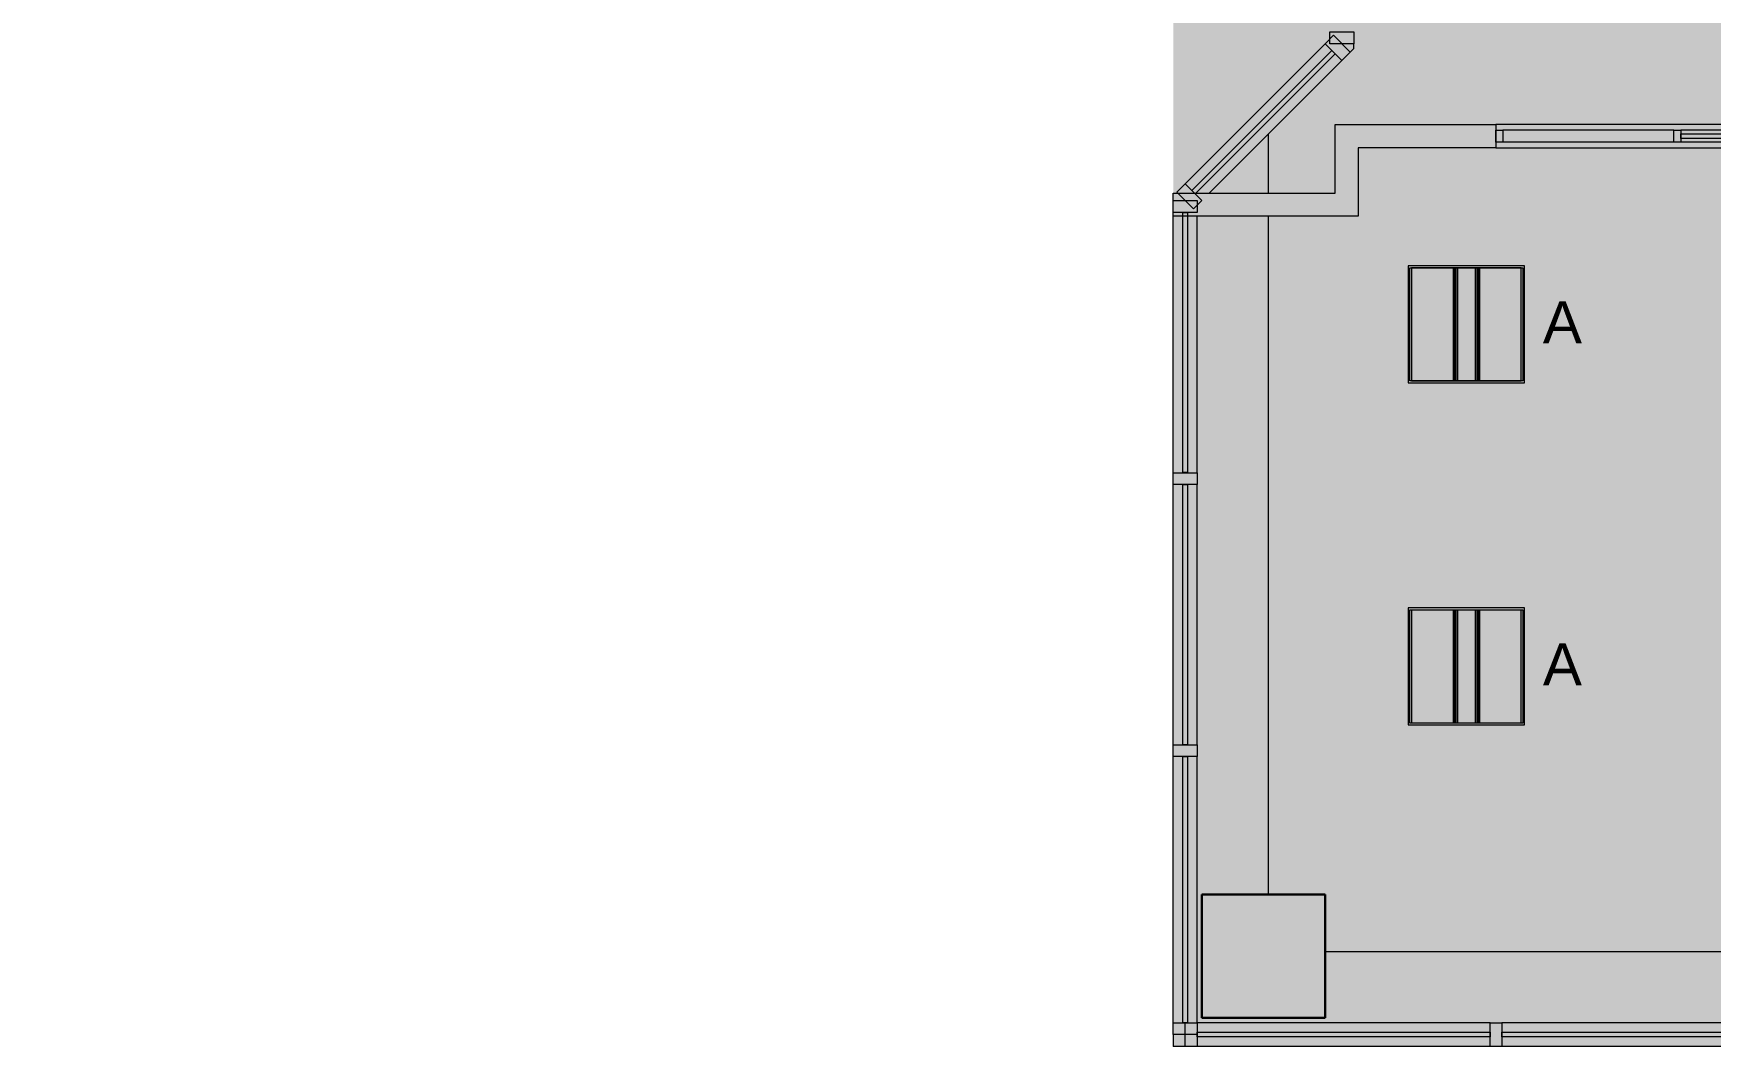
# Model space of a CAD drawing. Header units: inches. Extents: x -1196 to 1003, y -7097 to -4899.
# Drawn here: x -715.1 to -361.9, y -7097.3 to -6884.1 of the extents above; entities that cross this region are included whole.
import ezdxf

# ---------------------------------------------------------------- set-up
doc = ezdxf.new("R2010")
doc.units = ezdxf.units.IN
doc.header["$MEASUREMENT"] = 0
for name, color, linetype, lineweight in [('A-CLNG', 13, 'Continuous', 13), ('A-DETL-GENF', 92, 'Continuous', 9), ('A-GLAZ-CURT', 52, 'Continuous', 9), ('A-GLAZ-CWMG', 51, 'Continuous', 9), ('A-WALL', 113, 'Continuous', 9), ('E-LITE-EQPM', 33, 'Continuous', 9), ('E-LITE-EQPM-IDEN', 33, 'Continuous', 9), ('I-WALL', 2, 'Continuous', 9), ('S-COLS', 52, 'Continuous', 9)]:
    doc.layers.add(name, color=color, linetype=linetype, lineweight=lineweight)
doc.styles.add('Arial', font='arial.ttf', dxfattribs={"height": 8.851796})

# ---------------------------------------------------------------- blocks, each defined once
blk = doc.blocks.new('System Panel - Glazed-5276337-FIRST FLOOR RCP')
at = {"layer": 'A-GLAZ-CURT', "lineweight": 13}
for p, q in [((-28, -0.5), (-28, 0.5)), ((-28, 0.5), (28, 0.5)), ((28, 0.5), (28, -0.5)), ((28, -0.5), (-28, -0.5))]:
    blk.add_line(p, q, dxfattribs=at)
blk = doc.blocks.new('System Panel - Glazed-5269469-FIRST FLOOR RCP')
at = {"layer": 'A-GLAZ-CURT', "lineweight": 13}
for p, q in [((-20.83, -0.5), (-20.83, 0.5)), ((-20.83, 0.5), (20.83, 0.5)), ((20.83, 0.5), (20.83, -0.5)), ((20.83, -0.5), (-20.83, -0.5))]:
    blk.add_line(p, q, dxfattribs=at)
blk = doc.blocks.new('Rectangular Mullion - 2_5_ x 5_ rectangular-5269406-FIRST FLOOR RCP')
at = {"layer": 'A-GLAZ-CWMG', "lineweight": 20}
for p, q in [((-2.5, 2.5), (0, 2.5)), ((-2.5, -2.5), (-2.5, 2.5)), ((0, 2.5), (0, -2.5)), ((0, -2.5), (-2.5, -2.5))]:
    blk.add_line(p, q, dxfattribs=at)
blk = doc.blocks.new('Rectangular Mullion - 2_5_ x 5_ rectangular-5269405-FIRST FLOOR RCP')
at = {"layer": 'A-GLAZ-CWMG', "lineweight": 20}
for p, q in [((0, 2.5), (-2.5, 2.5)), ((-2.5, 2.5), (-2.5, -2.5)), ((0, -2.5), (0, 2.5)), ((-2.5, -2.5), (0, -2.5))]:
    blk.add_line(p, q, dxfattribs=at)
blk = doc.blocks.new('Rectangular Mullion - 2_5_ x 5_ rectangular-V11-FIRST FLOOR RCP')
at = {"layer": 'A-GLAZ-CWMG'}
for p, q in [((-472.56, -6915.71), (-443.1, -6886.24)), ((-467.47, -6917.69), (-439.56, -6889.78))]:
    blk.add_line(p, q, dxfattribs=at)
blk = doc.blocks.new('Rectangular Mullion - 2_5_ x 5_ rectangular-4899199-FIRST FLOOR RCP')
at = {"layer": 'A-GLAZ-CWMG'}
for p, q in [((-475.06, -6976.53), (-475.06, -6922.56)), ((-470.06, -6976.53), (-470.06, -6922.56))]:
    blk.add_line(p, q, dxfattribs=at)
blk = doc.blocks.new('Rectangular Mullion - 2_5_ x 5_ rectangular-4899188-FIRST FLOOR RCP')
at = {"layer": 'A-GLAZ-CWMG'}
for p, q in [((-408.35, -7092.28), (-470.06, -7092.28)), ((-408.35, -7097.28), (-470.06, -7097.28))]:
    blk.add_line(p, q, dxfattribs=at)
blk = doc.blocks.new('Concrete-Rectangular-Column - 26 x26-4883016-FIRST FLOOR RCP')
at = {"layer": 'S-COLS', "lineweight": 30}
for p, q in [((-13, 13), (13, 13)), ((-13, -13), (-13, 13)), ((13, 13), (13, -13)), ((13, -13), (-13, -13))]:
    blk.add_line(p, q, dxfattribs=at)
blk = doc.blocks.new('System Panel - Glazed-5274921-FIRST FLOOR RCP')
at = {"layer": 'A-GLAZ-CURT', "lineweight": 13}
for p, q in [((-30.25, -0.5), (-30.25, 0.5)), ((-30.25, 0.5), (30.25, 0.5)), ((30.25, 0.5), (30.25, -0.5)), ((30.25, -0.5), (-30.25, -0.5))]:
    blk.add_line(p, q, dxfattribs=at)
blk = doc.blocks.new('System Panel - Glazed-5274922-FIRST FLOOR RCP')
at = {"layer": 'A-GLAZ-CURT', "lineweight": 13}
for p, q in [((-30.86, -0.5), (-30.86, 0.5)), ((-30.86, 0.5), (30.86, 0.5)), ((30.86, 0.5), (30.86, -0.5)), ((30.86, -0.5), (-30.86, -0.5))]:
    blk.add_line(p, q, dxfattribs=at)
blk = doc.blocks.new('Rectangular Mullion - 2_5_ x 5_ rectangular-V52-FIRST FLOOR RCP')
at = {"layer": 'A-GLAZ-CWMG'}
for p, q in [((-345.35, -7092.28), (-405.85, -7092.28)), ((-345.35, -7097.28), (-405.85, -7097.28))]:
    blk.add_line(p, q, dxfattribs=at)
blk = doc.blocks.new('System Panel - Glazed-5269963-FIRST FLOOR RCP')
at = {"layer": 'A-GLAZ-CURT', "lineweight": 13}
for p, q in [((-27.375, -0.5), (-27.375, 0.5)), ((-27.375, 0.5), (27.375, 0.5)), ((27.375, 0.5), (27.375, -0.5)), ((27.375, -0.5), (-27.375, -0.5))]:
    blk.add_line(p, q, dxfattribs=at)
blk = doc.blocks.new('Rectangular Mullion - 2_5_ x 5_ rectangular-4899201-FIRST FLOOR RCP')
at = {"layer": 'A-GLAZ-CWMG'}
for p, q in [((-475.06, -7092.28), (-475.06, -7036.28)), ((-470.06, -7092.28), (-470.06, -7036.28))]:
    blk.add_line(p, q, dxfattribs=at)
blk = doc.blocks.new('System Panel - Glazed-5276338-FIRST FLOOR RCP')
at = {"layer": 'A-GLAZ-CURT', "lineweight": 13}
for p, q in [((-27.39, -0.5), (-27.39, 0.5)), ((-27.39, 0.5), (27.39, 0.5)), ((27.39, 0.5), (27.39, -0.5)), ((27.39, -0.5), (-27.39, -0.5))]:
    blk.add_line(p, q, dxfattribs=at)
blk = doc.blocks.new('Rectangular Mullion - 2_5_ x 5_ rectangular-4899203-FIRST FLOOR RCP')
at = {"layer": 'A-GLAZ-CWMG'}
for p, q in [((-475.06, -7033.78), (-475.06, -6979.03)), ((-470.06, -7033.78), (-470.06, -6979.03))]:
    blk.add_line(p, q, dxfattribs=at)
blk = doc.blocks.new('Rectangular Mullion - 2_5_ x 5_ rectangular-5269403-FIRST FLOOR RCP')
at = {"layer": 'A-GLAZ-CWMG', "lineweight": 20}
for p, q in [((1.25, 2.5), (-1.25, 2.5)), ((-1.25, 2.5), (-1.25, -2.5)), ((1.25, -2.5), (1.25, 2.5)), ((-1.25, -2.5), (1.25, -2.5))]:
    blk.add_line(p, q, dxfattribs=at)
blk = doc.blocks.new('Rectangular Mullion - 1_5_ x 2_5_ rectangular-5258732-FIRST FLOOR RCP')
at = {"layer": 'A-GLAZ-CWMG'}
for p, q in [((-281.79, -5083.05), (-317.79, -5083.05)), ((-281.79, -5085.55), (-317.79, -5085.55))]:
    blk.add_line(p, q, dxfattribs=at)
blk = doc.blocks.new('Rectangular Mullion - 1_5_ x 2_5_ rectangular-5266018-FIRST FLOOR RCP')
at = {"layer": 'A-GLAZ-CWMG'}
for p, q in [((-327.66, -6904.46), (-368.16, -6904.46)), ((-327.66, -6906.96), (-368.16, -6906.96))]:
    blk.add_line(p, q, dxfattribs=at)
blk = doc.blocks.new('Rectangular Mullion - 1_5_ x 2_5_ rectangular-5299765-FIRST FLOOR RCP')
at = {"layer": 'A-GLAZ-CWMG', "lineweight": 20}
for p, q in [((0.75, 1.25), (-0.75, 1.25)), ((-0.75, 1.25), (-0.75, -1.25)), ((0.75, -1.25), (0.75, 1.25)), ((-0.75, -1.25), (0.75, -1.25))]:
    blk.add_line(p, q, dxfattribs=at)
blk = doc.blocks.new('Rectangular Mullion - 1_5_ x 2_5_ rectangular-5299780-FIRST FLOOR RCP')
at = {"layer": 'A-GLAZ-CWMG', "lineweight": 20}
for p, q in [((0, 1.25), (-1.5, 1.25)), ((-1.5, 1.25), (-1.5, -1.25)), ((0, -1.25), (0, 1.25)), ((-1.5, -1.25), (0, -1.25))]:
    blk.add_line(p, q, dxfattribs=at)
blk = doc.blocks.new('System Panel - Glazed-5299854-FIRST FLOOR RCP')
at = {"layer": 'A-GLAZ-CURT', "lineweight": 13}
for p, q in [((-20.25, -0.5), (-20.25, 0.5)), ((-20.25, 0.5), (20.25, 0.5)), ((20.25, 0.5), (20.25, -0.5)), ((20.25, -0.5), (-20.25, -0.5))]:
    blk.add_line(p, q, dxfattribs=at)
blk = doc.blocks.new('L-Recessed-Axis-Plano - 2 X 2-4550865-FIRST FLOOR RCP')
at = {"layer": 'E-LITE-EQPM'}
for p, q in [((11.91, 11.87), (-11.91, 11.87)), ((-11.91, 11.87), (-11.91, -11.88)), ((-11.88, -11.56), (-11.88, 11.56)), ((-11.88, 11.56), (11.87, 11.56)), ((11.87, 11.56), (11.87, -11.56)), ((11.91, -11.88), (11.91, 11.87)), ((-11.88, 2.74), (11.87, 2.74)), ((11.87, 2.51), (-11.88, 2.51)), ((-11.88, 2.3), (11.87, 2.3)), ((-11.88, 2.2), (11.87, 2.2)), ((-11.88, 1.83), (11.87, 1.83)), ((-11.88, -1.83), (11.87, -1.83)), ((-11.88, -2.2), (11.87, -2.2)), ((-11.88, -2.3), (11.87, -2.3)), ((-11.88, -2.51), (11.87, -2.51)), ((-11.88, -2.74), (11.87, -2.74)), ((-11.91, -11.88), (11.91, -11.88)), ((11.87, -11.56), (-11.88, -11.56))]:
    blk.add_line(p, q, dxfattribs=at)

msp = doc.modelspace()

# ---------------------------------------------------------------- hatches: boundary and pattern name
at = {"layer": 'A-DETL-GENF'}
h = msp.add_hatch(color=253, dxfattribs=at)
h.paths.add_polyline_path([(-96.31, -7097.28), (1002.44, -7097.28), (1002.44, -5859.78), (322.42, -5859.78), (322.44, -6330.92), (683.59, -6330.92), (683.59, -6624.92), (559.5, -6624.92), (559.5, -6380.94), (274.94, -6380.94), (274.94, -6852.28), (-475.06, -6852.28), (-475.06, -7097.28), (-115.06, -7097.28)], flags=0)
h.paths.add_polyline_path([(607.07, -6718.44), (607.07, -6718.44), (607.07, -6718.11)], flags=0)
h.paths.add_polyline_path([(703.07, -6718.44), (703.07, -6718.44), (703.07, -6718.11)], flags=0)
h.paths.add_polyline_path([(415.07, -6718.44), (415.07, -6718.44), (415.07, -6718.11)], flags=0)
h.paths.add_polyline_path([(511.07, -6718.44), (511.07, -6718.44), (511.07, -6718.11)], flags=0)
h.paths.add_polyline_path([(319.07, -6718.44), (319.07, -6718.44), (319.07, -6718.11)], flags=0)
h.paths.add_polyline_path([(481.7, -6462.6), (481.7, -6462.6), (481.7, -6461.7)], flags=0)
h.paths.add_polyline_path([(-1005.67, -6377.88), (-1002.51, -6377.88), (-1002.51, -6251.58), (-715.06, -6251.58), (-715.06, -5622.4), (-875.59, -5622.4), (-875.59, -5364.35), (-276.76, -5364.35), (-276.76, -5627.86), (-149.01, -5627.86), (-149.01, -5748.71), (-83.94, -5813.77), (-83.92, -5862.8), (39.67, -5862.8), (154.2, -5748.27), (42.44, -5636.51), (42.44, -4899.28), (-1195.06, -4899.28), (-1195.06, -6377.88), (-1157.23, -6377.88)], flags=0)
h.paths.add_polyline_path([(703.45, -6310.98), (703.45, -6310.98), (703.45, -6310.76)], flags=0)
h.paths.add_polyline_path([(703.48, -6140.42), (703.48, -6140.42), (703.48, -6139.81)], flags=0)
h.paths.add_polyline_path([(-249.39, -5477.1), (-249.39, -5477.1), (-249.39, -5476.71)], flags=0)

# ---------------------------------------------------------------- linework, layer by layer
at = {"layer": 'A-CLNG'}
for p, q in [((-455.06, -6905.28), (-455.06, -6917.69)), ((-455.06, -6922.56), (-455.06, -7065.28)), ((-401.07, -6933), (-425.63, -6933)), ((-425.63, -6933), (-425.63, -6957.62)), ((-401.07, -6957.62), (-401.07, -6933)), ((-425.63, -6957.62), (-401.07, -6957.62)), ((-401.07, -7005), (-425.63, -7005)), ((-425.63, -7005), (-425.63, -7029.62)), ((-401.07, -7029.62), (-401.07, -7005)), ((-425.63, -7029.62), (-401.07, -7029.62)), ((-443.06, -7077.28), (-284.78, -7077.28))]:
    msp.add_line(p, q, dxfattribs=at)
at = {"layer": 'A-WALL', "lineweight": 13}
for p, q in [((-441, -6903.28), (-407.16, -6903.28)), ((-441, -6917.69), (-441, -6903.28)), ((-407.16, -6903.28), (-407.16, -6908.15)), ((-407.16, -6908.15), (-436.12, -6908.15)), ((-436.12, -6908.15), (-436.12, -6922.56)), ((-475.06, -6922.56), (-475.06, -6917.69)), ((-475.06, -6917.69), (-441, -6917.69)), ((-436.12, -6922.56), (-475.06, -6922.56))]:
    msp.add_line(p, q, dxfattribs=at)
at = {"layer": 'A-WALL'}
for p, q in [((-284.78, -6903.28), (-407.16, -6903.28)), ((-407.16, -6908.15), (-284.78, -6908.15))]:
    msp.add_line(p, q, dxfattribs=at)
at = {"layer": 'I-WALL'}
for p, q in [((-437.06, -6887.28), (-437.79, -6888.01)), ((-437.06, -6887.28), (-437.06, -6886.24)), ((-475.06, -7094.78), (-475.06, -7097.28)), ((-472.56, -7097.28), (-475.06, -7097.28))]:
    msp.add_line(p, q, dxfattribs=at)

# ---------------------------------------------------------------- block references
at = {"layer": 'A-GLAZ-CURT'}
for name, p, rotation in [('System Panel - Glazed-5269469-FIRST FLOOR RCP', (-456.06, -6902.74), 45.00000000000045), ('System Panel - Glazed-5299854-FIRST FLOOR RCP', (-347.91, -6905.71), 180), ('System Panel - Glazed-5276338-FIRST FLOOR RCP', (-472.56, -6949.13), 89.99999999999993), ('System Panel - Glazed-5269963-FIRST FLOOR RCP', (-472.56, -7006.4), 89.99999999999993), ('System Panel - Glazed-5276337-FIRST FLOOR RCP', (-472.56, -7064.28), 89.99999999999993), ('System Panel - Glazed-5274922-FIRST FLOOR RCP', (-439.2, -7094.78), 180), ('System Panel - Glazed-5274921-FIRST FLOOR RCP', (-375.6, -7094.78), 180)]:
    msp.add_blockref(name, p, dxfattribs=dict(at, rotation=rotation))
at = {"layer": 'A-GLAZ-CWMG', "extrusion": (0, 0, -1)}
for name, p, rotation in [('Rectangular Mullion - 2_5_ x 5_ rectangular-5269405-FIRST FLOOR RCP', (439.56, -6886.24), 134.9999999999995), ('Rectangular Mullion - 2_5_ x 5_ rectangular-5269405-FIRST FLOOR RCP', (472.56, -6919.24), 90.00000000000007), ('Rectangular Mullion - 2_5_ x 5_ rectangular-5269403-FIRST FLOOR RCP', (472.56, -6977.78), 90.00000000000007), ('Rectangular Mullion - 2_5_ x 5_ rectangular-5269403-FIRST FLOOR RCP', (472.56, -7035.03), 90.00000000000007)]:
    msp.add_blockref(name, p, dxfattribs=dict(at, rotation=rotation))
at = {"layer": 'A-GLAZ-CWMG'}
for p, rotation in [((-439.56, -6886.24), 269.9999999999998), ((-472.56, -6919.24), 225.0000000000004), ((-472.56, -7094.78), 269.9999999999999)]:
    msp.add_blockref('Rectangular Mullion - 2_5_ x 5_ rectangular-5269406-FIRST FLOOR RCP', p, dxfattribs=dict(at, rotation=rotation))
for name, p in [('Rectangular Mullion - 2_5_ x 5_ rectangular-V11-FIRST FLOOR RCP', (0, 0)), ('Rectangular Mullion - 1_5_ x 2_5_ rectangular-5258732-FIRST FLOOR RCP', (-87.86, -1821.41)), ('Rectangular Mullion - 1_5_ x 2_5_ rectangular-5266018-FIRST FLOOR RCP', (0, 0)), ('Rectangular Mullion - 2_5_ x 5_ rectangular-4899199-FIRST FLOOR RCP', (0, 0)), ('Rectangular Mullion - 2_5_ x 5_ rectangular-4899203-FIRST FLOOR RCP', (0, 0)), ('Rectangular Mullion - 2_5_ x 5_ rectangular-4899201-FIRST FLOOR RCP', (0, 0)), ('Rectangular Mullion - 2_5_ x 5_ rectangular-4899188-FIRST FLOOR RCP', (0, 0)), ('Rectangular Mullion - 2_5_ x 5_ rectangular-V52-FIRST FLOOR RCP', (0, 0))]:
    msp.add_blockref(name, p, dxfattribs=at)
at = {"layer": 'A-GLAZ-CWMG', "extrusion": (0, 0, -1)}
for name, p in [('Rectangular Mullion - 1_5_ x 2_5_ rectangular-5299780-FIRST FLOOR RCP', (407.16, -6905.71)), ('Rectangular Mullion - 1_5_ x 2_5_ rectangular-5299765-FIRST FLOOR RCP', (368.91, -6905.71)), ('Rectangular Mullion - 2_5_ x 5_ rectangular-5269405-FIRST FLOOR RCP', (472.56, -7094.78)), ('Rectangular Mullion - 2_5_ x 5_ rectangular-5269403-FIRST FLOOR RCP', (407.1, -7094.78))]:
    msp.add_blockref(name, p, dxfattribs=at)
at = {"layer": 'E-LITE-EQPM', "extrusion": (0, 0, -1), "rotation": 269.9999999999995}
for p in [(413.35, -6945.31), (413.35, -7017.31)]:
    msp.add_blockref('L-Recessed-Axis-Plano - 2 X 2-4550865-FIRST FLOOR RCP', p, dxfattribs=at)
at = {"layer": 'S-COLS'}
msp.add_blockref('Concrete-Rectangular-Column - 26 x26-4883016-FIRST FLOOR RCP', (-456.06, -7078.28), dxfattribs=at)

# ---------------------------------------------------------------- texts
at = {"layer": 'E-LITE-EQPM-IDEN', "char_height": 8.85, "width": 9.828, "attachment_point": 2, "line_spacing_factor": 0.938532, "style": 'Arial'}
for insert in [(-393.12, -6940.46), (-393.12, -7012.46)]:
    msp.add_mtext('A', dxfattribs=dict(at, insert=insert))

doc.saveas('drawing.dxf')
